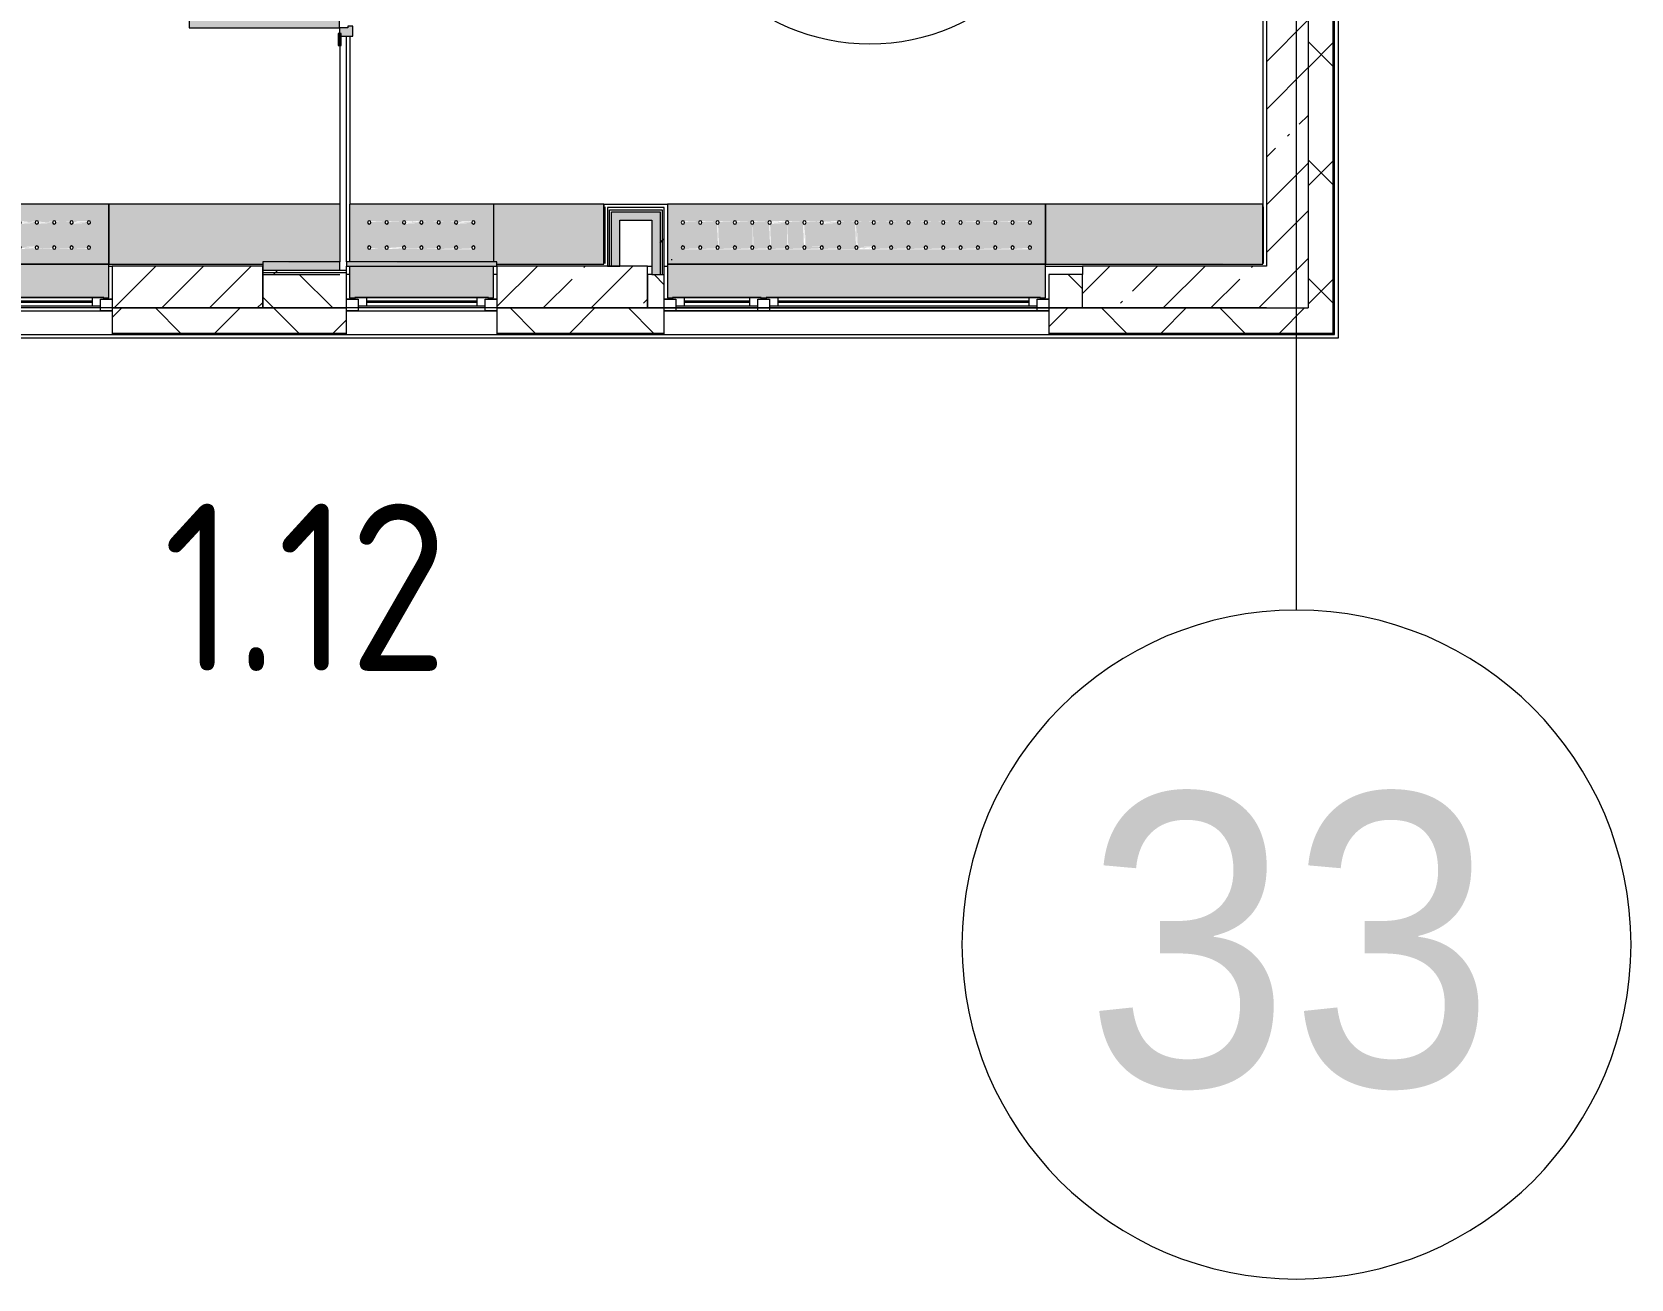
# Model space of a CAD drawing. Header units: millimetres. Extents: x 54725 to 263872, y -8553 to 29614.
# Drawn here: x 254312 to 263872, y -5906 to 1550 of the extents above; entities that cross this region are included whole.
import ezdxf

# ---------------------------------------------------------------- set-up
doc = ezdxf.new("R2010")
doc.units = ezdxf.units.MM
for name, color, linetype, lineweight in [('A-AREA-IDEN', 7, 'Continuous', 9), ('A-GLAZ-2', 7, 'Continuous', 5), ('A-WALL', 7, 'Continuous', 9), ('A-WALL-4', 7, 'Continuous', 5), ('I-WALL-3', 7, 'Continuous', 5), ('S-COLS', 7, 'Continuous', 5), ('Знаки', 7, 'Continuous', 5), ('Оси', 7, 'Continuous', 9), ('Оси-1', 7, 'Continuous', 20)]:
    doc.layers.add(name, color=color, linetype=linetype, lineweight=lineweight)
for name, color, linetype, lineweight, true_color in [('A-DOOR-3', 7, 'Continuous', 5, 0xaaaaaa), ('A-DOOR-4', 7, 'Continuous', 5, 0xe2e2e2), ('A-DOOR-FRAM-2', 7, 'Continuous', 5, 0xe2e2e2), ('A-DOOR-FRAM-3', 7, 'Continuous', 5, 0xaaaaaa), ('A-FLOR-1', 7, 'Continuous', 5, 0xaaaaaa), ('G-ANNO-TEXT-1', 7, 'Continuous', 9, 0x3c3c3c), ('I-WALL-2', 7, 'Continuous', 9, 0xe7e7e7), ('Знаки-3', 7, 'Continuous', 5, 0xd7cfbf)]:
    doc.layers.add(name, color=color, linetype=linetype, lineweight=lineweight, true_color=true_color)
doc.styles.add('Arial_1', font='arial.ttf', dxfattribs={"width": 0.9, "height": 1750})
doc.styles.add('GOST Common_4', font='GOST_Common.ttf', dxfattribs={"width": 0.9, "height": 1000})
pattern_1 = [(45, (136861.56, 0), (-353.5534, 353.5534), []), (135, (136861.56, 0), (-353.5534, -353.5534), [])]
pattern_2 = [(45, (136861.56, 0), (-285.1231, 285.1231), []), (45, (137146.7, 0), (-285.1231, 285.1231), [504.031, -100.806, 16.764, -84.042])]
pattern_3 = [(45, (136861.56, 0), (-530.33, 530.33), []), (135, (136861.56, 0), (-530.33, -530.33), [])]

# ---------------------------------------------------------------- blocks, each defined once
blk = doc.blocks.new('120_Окно_СКБ_1Ст - 120_Окно_СКБ_1Ст 900х2500_h_ с форточкой-22876038-Общий план 1 этажа с размещением фрагментов 1_10-1_12')
at = {"layer": 'A-GLAZ-2'}
for p, q in [((-450, -127), (-450, -57)), ((-450, -57), (-380, -57)), ((450, -57), (-450, -57)), ((-380, -57), (-380, -127)), ((380, -87), (-380, -87)), ((-380, -87), (-380, -127)), ((-330, -137), (-330, -87)), ((330, -137), (330, -87)), ((380, -127), (380, -57)), ((380, -57), (450, -57)), ((380, -127), (380, -87)), ((450, -57), (450, -127)), ((-380, -127), (-450, -127)), ((-450, -127), (-400, -127)), ((-380, -127), (-400, -127)), ((-400, -127), (-400, -137)), ((-400, -137), (400, -137)), ((400, -137), (-400, -137)), ((-330, -107), (330, -107)), ((330, -117), (-330, -117)), ((450, -127), (380, -127)), ((400, -127), (380, -127)), ((400, -127), (450, -127)), ((400, -137), (400, -127))]:
    blk.add_line(p, q, dxfattribs=at)
blk = doc.blocks.new('120_Окно_СКБ_2Ст_Фрамуга сверху - 120_Окно_СКБ_2Ст_2300х2500_h_ ДОО-19727959-Общий план 1 этажа с размещением фрагментов 1_10-1_12')
at = {"layer": 'A-GLAZ-2'}
for p, q in [((-1150, -127), (-1150, -57)), ((-1150, -57), (-1080, -57)), ((1150, -57), (-1150, -57)), ((-1080, -57), (-1080, -127)), ((-1080, -57), (1080, -57)), ((520, -87), (-1080, -87)), ((-1080, -87), (-1080, -127)), ((-1030, -137), (-1030, -87)), ((470, -137), (470, -87)), ((520, -127), (520, -57)), ((520, -57), (590, -57)), ((520, -127), (520, -87)), ((590, -57), (590, -127)), ((1080, -87), (590, -87)), ((590, -87), (590, -127)), ((640, -137), (640, -87)), ((1030, -137), (1030, -87)), ((1080, -127), (1080, -57)), ((1080, -57), (1150, -57)), ((1080, -127), (1080, -87)), ((1150, -57), (1150, -127)), ((-1080, -127), (-1150, -127)), ((-1150, -127), (-1100, -127)), ((-1080, -127), (-1100, -127)), ((-1100, -127), (-1100, -137)), ((-1100, -137), (540, -137)), ((540, -137), (-1100, -137)), ((-1030, -107), (470, -107)), ((470, -117), (-1030, -117)), ((590, -127), (520, -127)), ((540, -127), (520, -127)), ((540, -127), (570, -127)), ((540, -127), (570, -127)), ((540, -137), (540, -127)), ((590, -127), (570, -127)), ((570, -127), (570, -137)), ((570, -137), (1100, -137)), ((1100, -137), (570, -137)), ((640, -107), (1030, -107)), ((1030, -117), (640, -117)), ((1150, -127), (1080, -127)), ((1100, -127), (1080, -127)), ((1100, -127), (1150, -127)), ((1100, -137), (1100, -127))]:
    blk.add_line(p, q, dxfattribs=at)
blk = doc.blocks.new('110_Дверь_СКБ_2Ст - Д-5_п__в составе перегородки _не входит в спец__-32680960-Общий план 1 этажа с размещением фрагментов 1_10-1_12')
at = {"layer": 'A-DOOR-4'}
for points in [[(-637.5, 900.5), (-637.5, 0.5), (-587.5, 0.5), (-587.5, 900.5)], [(612.5, 40.5), (612.5, 0.5), (662.5, 0.5), (662.5, 400.5), (612.5, 400.5)]]:
    blk.add_hatch(color=256, dxfattribs=at).paths.add_polyline_path(points)
h = blk.add_hatch(color=256, dxfattribs=at)
h.paths.add_polyline_path([(-687.5, 0.5), (-687.5, -79.5), (-627.5, -79.5), (-627.5, -49.5), (-637.5, -49.5), (-637.5, 0.5)])
h.paths.add_polyline_path([(652.5, -49.5), (652.5, -79.5), (712.5, -79.5), (712.5, 0.5), (662.5, 0.5), (662.5, -49.5)])
at = {"layer": 'A-DOOR-FRAM-2'}
for points in [[(-742.5, 0.5), (-672.5, 0.5), (-672.5, 8.5), (-742.5, 2.7)], [(697.5, 0.5), (767.5, 0.5), (767.5, 8.5), (697.5, 8.5)], [(-742.5, -8.5), (-687.5, -8.5), (-687.5, -0.5), (-742.5, -0.5)], [(712.5, -8.5), (767.5, -8.5), (767.5, -0.5), (712.5, -0.5)]]:
    blk.add_hatch(color=256, dxfattribs=at).paths.add_polyline_path(points)
at = {"layer": 'A-DOOR-3'}
for p, q in [((-637.5, 900.5), (-637.5, 0.5)), ((-587.5, 900.5), (-637.5, 900.5)), ((-587.5, 0.5), (-587.5, 900.5)), ((662.5, 400.5), (612.5, 400.5)), ((612.5, 400.5), (612.5, 0.5)), ((662.5, 0.5), (662.5, 400.5)), ((-637.5, 0.5), (-587.5, 0.5)), ((612.5, 0.5), (662.5, 0.5))]:
    blk.add_line(p, q, dxfattribs=at)
for centre, radius, start, end in [((-637.5, 0.5), 900, 0, 90), ((662.5, 0.5), 400, 90, 180)]:
    blk.add_arc(centre, radius, start, end, dxfattribs=at)
at = {"layer": 'A-DOOR-FRAM-3'}
for p, q in [((-672.5, 8.5), (-742.5, 8.5)), ((-742.5, 8.5), (-742.5, 0.5)), ((-742.5, 0.5), (-672.5, 0.5)), ((-637.5, 0.5), (-687.5, 0.5)), ((-687.5, 0.5), (-687.5, -79.5)), ((-672.5, 0.5), (-687.5, 0.5)), ((-687.5, 0.5), (-687.5, -0.5)), ((-672.5, 0.5), (-672.5, 8.5)), ((-672.5, -0.5), (-672.5, 0.5)), ((-637.5, -49.5), (-637.5, 0.5)), ((662.5, 0.5), (662.5, -49.5)), ((712.5, 0.5), (662.5, 0.5)), ((767.5, 8.5), (697.5, 8.5)), ((697.5, 8.5), (697.5, 0.5)), ((712.5, 0.5), (697.5, 0.5)), ((697.5, 0.5), (697.5, -0.5)), ((697.5, 0.5), (767.5, 0.5)), ((712.5, -79.5), (712.5, 0.5)), ((712.5, -0.5), (712.5, 0.5)), ((767.5, 0.5), (767.5, 8.5)), ((-672.5, -0.5), (-742.5, -0.5)), ((-742.5, -0.5), (-742.5, -8.5)), ((-742.5, -8.5), (-672.5, -8.5)), ((-687.5, -0.5), (-672.5, -0.5)), ((-687.5, -79.5), (-627.5, -79.5)), ((-672.5, -8.5), (-672.5, -0.5)), ((-627.5, -49.5), (-637.5, -49.5)), ((-627.5, -79.5), (-627.5, -49.5)), ((662.5, -49.5), (652.5, -49.5)), ((652.5, -49.5), (652.5, -79.5)), ((652.5, -79.5), (712.5, -79.5)), ((697.5, -0.5), (712.5, -0.5)), ((767.5, -0.5), (697.5, -0.5)), ((697.5, -0.5), (697.5, -8.5)), ((697.5, -8.5), (767.5, -8.5)), ((767.5, -8.5), (767.5, -0.5))]:
    blk.add_line(p, q, dxfattribs=at)
blk = doc.blocks.new('Зашивка радиатора_ с перфорацией М1_1 - Зашивка радиатора_ с перфорацией М1_1-V282-Общий план 1 этажа с размещением фрагментов 1_10-1_12')
at = {"layer": 'Знаки-3'}
blk.add_hatch(color=256, dxfattribs=at).paths.add_polyline_path([(-430, 380), (-430, 180), (430, 180), (429.8, 380), (-400, 380)])
h = blk.add_hatch(color=256, dxfattribs=at)
h.paths.add_polyline_path([(430.2, 180), (-430, 180), (-430, -179.9), (430.2, -178.6), (430.2, 171.4)])
h.paths.add_polyline_path([(95.1, 77.8), (95.1, 82.9), (10.7, 77.8)])
h.paths.add_polyline_path([(-310.3, 90.4), (-307.7, 90), (320.9, 85.4), (320.9, 75.4), (312.2, 70.4), (303.6, 75.4), (303.8, 85.7), (302.2, 89), (217.2, 85.4), (217.2, 75.4), (208.5, 70.4), (199.8, 75.4), (199.8, 85.4), (198.5, 89), (113.4, 85.4), (113.4, 75.4), (104.7, 70.4), (96.1, 75.4), (95.1, 77.8), (8.1, 73.3), (-1.6, 70.7), (-8.7, 77.8), (-6.1, 87.4), (-8.7, 89), (-94.1, 85.4), (-94.6, 74.7), (-102.8, 70.4), (-111.4, 75.4), (-111.4, 85.4), (-112.4, 89), (-197.8, 85.4), (-197.8, 75.4), (-206.5, 70.4), (-215.2, 75.4), (-215.2, 85.4), (-216.2, 89), (-301.6, 85.4), (-301.6, 75.4), (-310.3, 70.4), (-318.9, 75.4), (-318.9, 85.4), (-312.8, 90)])
h.paths.add_polyline_path([(99.7, 89), (9.7, 85.4), (10.7, 82.9), (97.7, 87.4), (99.4, 88.8)])
h.paths.add_polyline_path([(-300.6, -67.1), (-300.6, -72.2), (-216.2, -67.1)])
h.paths.add_polyline_path([(-93.1, -67.1), (-93.1, -72.2), (-8.7, -67.1)])
h.paths.add_polyline_path([(10.7, -67.1), (10.7, -72.2), (95.1, -67.1)])
h.paths.add_polyline_path([(102.2, -60), (112.9, -64), (114.4, -72.2), (114.4, -78.3), (199.8, -74.6), (199.8, -64.6), (208.5, -59.6), (217.2, -64.6), (217.2, -74.6), (215.6, -78.3), (303.3, -74), (303.6, -64.6), (312.2, -59.6), (320.9, -64.6), (320.9, -74.6), (312.2, -79.6), (309.7, -79.3), (-318.9, -74.6), (-318.9, -64.6), (-310.3, -59.6), (-301.6, -64.6), (-300.6, -67.1), (-213.6, -62.6), (-203.9, -60), (-196.8, -67.1), (-199.4, -76.7), (-196.5, -78.3), (-111.4, -74.6), (-111.4, -64.6), (-102.8, -59.6), (-94.1, -64.6), (-93.1, -67.1), (-6.1, -62.6), (3.6, -60), (11, -67), (98.2, -62.2), (99.7, -61)])
h.paths.add_polyline_path([(-93.1, -72.2), (-92.8, -78.3), (-7.7, -74.6), (-8.7, -72.2), (-92.8, -72.2)])
h.paths.add_polyline_path([(-216.2, -72.2), (-303.2, -76.7), (-300.3, -78.3), (-215.2, -74.6)])
h.paths.add_polyline_path([(10.7, -72.2), (10.7, -78.3), (96.1, -74.6), (94.7, -72.2)])
at = {"layer": 'Знаки'}
for p, q in [((-400, 380), (-430, 380)), ((-430, 380), (-430, 180)), ((430, 380), (400, 380)), ((430, 180), (430, 380)), ((-430, 180), (430, 180)), ((430.2, 180), (-430, 180)), ((-430, 180), (-430, -179.9)), ((-430, -179.9), (430.2, -179.9))]:
    blk.add_line(p, q, dxfattribs=at)
for centre, start, end in [((-310.3, 80.4), 180, 0), ((-310.3, 80.4), 0, 180), ((-206.5, 80.4), 0, 180), ((-206.5, 80.4), 180, 360), ((-102.8, 80.4), 0, 180), ((-102.8, 80.4), 180, 0), ((1, 80.4), 0, 180), ((1, 80.4), 180, 0), ((104.7, 80.4), 0, 180), ((104.7, 80.4), 180, 360), ((208.5, 80.4), 0, 180), ((208.5, 80.4), 180, 0), ((312.2, 80.4), 0, 180), ((312.2, 80.4), 180, 0), ((-310.3, -69.6), 0, 180), ((-310.3, -69.6), 180, 0), ((-206.5, -69.6), 0, 180), ((-206.5, -69.6), 180, 0), ((-102.8, -69.6), 0, 180), ((-102.8, -69.6), 180, 0), ((1, -69.6), 0, 180), ((1, -69.6), 180, 0), ((104.7, -69.6), 0, 180), ((104.7, -69.6), 180, 0), ((208.5, -69.6), 0, 180), ((208.5, -69.6), 180, 0), ((312.2, -69.6), 0, 180), ((312.2, -69.6), 180, 0)]:
    blk.add_arc(centre, 10, start, end, dxfattribs=at)
blk = doc.blocks.new('Зашивка радиатора_ с перфорацией М7_1 - Зашивка радиатора_ с перфорацией М7_1-V283-Общий план 1 этажа с размещением фрагментов 1_10-1_12')
at = {"layer": 'Знаки-3'}
blk.add_hatch(color=256, dxfattribs=at).paths.add_polyline_path([(1859, 380), (1859, 379.3), (-370, 379.3), (-369.8, 180), (1890, 180), (1890, 380)])
h = blk.add_hatch(color=256, dxfattribs=at)
h.paths.add_polyline_path([(1890, 180), (-369.8, 180), (-369.8, 179.3), (-369.8, -179.9), (1890, -178.7), (1890, 155.7)])
h.paths.add_polyline_path([(757.4, -60), (762.6, -60), (757.4, 70.7)])
h.paths.add_polyline_path([(750.3, 77.8), (750.3, 82.9), (665.9, 77.8)])
h.paths.add_polyline_path([(1797.5, 90.4), (1806.2, 85.4), (1806.2, 75.4), (1797.5, 70.4), (1788.8, 75.4), (1788.8, 85.4), (1787.5, 89), (1702.4, 85.4), (1702.4, 75.4), (1693.7, 70.4), (1685.1, 75.4), (1685.1, 85.4), (1683.7, 89), (1598.7, 85.4), (1598.7, 75.4), (1590, 70.4), (1587.4, 70.7), (1592.6, -60), (1599.7, -67.1), (1595.3, -78.1), (1599.7, -78.3), (1685.1, -74.6), (1685.1, -64.6), (1695.6, -59.9), (1702.4, -64.6), (1702.4, -74.6), (1703.4, -78.3), (1788.8, -74.6), (1788.8, -64.6), (1797.5, -59.6), (1806.2, -64.6), (1806.2, -74.6), (1797.5, -79.6), (1794.9, -79.3), (-286.2, -74.6), (-286.2, -64.6), (-277.5, -59.6), (-268.8, -64.6), (-268.8, -74.6), (-267.5, -78.3), (-182.4, -74.6), (-182.4, -64.6), (-173.8, -59.6), (-165.1, -64.6), (-165.1, -74.6), (-163.8, -78.3), (-78.7, -74.6), (-78.7, -64.6), (-70, -59.6), (-61.3, -64.6), (-61.3, -74.6), (-60, -78.3), (25.1, -74.6), (25.1, -64.6), (33.7, -59.6), (42.4, -64.6), (42.4, -74.6), (43.7, -78.3), (128.8, -74.6), (128.8, -64.6), (137.5, -59.6), (146.2, -64.6), (146.2, -74.6), (147.5, -78.3), (232.6, -74.6), (232.6, -64.6), (241.2, -59.6), (249.9, -64.6), (249.9, -74.6), (251.2, -78.3), (336.3, -74.6), (336.3, -64.6), (345, -59.6), (353.7, -64.6), (353.7, -74.6), (355, -78.3), (440.1, -74.6), (440.1, -64.6), (448.7, -59.6), (457.4, -64.6), (457.4, -74.6), (458.7, -78.3), (543.8, -74.6), (543.8, -64.6), (552.5, -59.6), (561.2, -64.6), (561.2, -74.6), (562.5, -78.3), (647.6, -74.6), (647.6, -64.6), (656.2, -59.6), (664.9, -64.6), (664.9, -74.6), (666.2, -78.3), (751.3, -74.6), (751.3, -64.6), (757.4, -59.6), (752.9, 73.3), (750, 77.8), (663.3, 73.3), (653.7, 70.7), (646.6, 77.8), (649.2, 87.4), (646.6, 89), (561.2, 85.4), (561.2, 75.4), (552.5, 70.4), (543.8, 75.4), (543.8, 85.4), (542.8, 89), (457.4, 85.4), (457.4, 75.4), (448.7, 70.4), (440.1, 75.4), (440.1, 85.4), (439.1, 89), (353.7, 85.4), (353.7, 75.4), (345, 70.4), (335.9, 76.5), (336.3, 85.4), (335.3, 89), (249.9, 85.4), (249.9, 75.4), (241.2, 70.4), (232.6, 75.4), (232.6, 85.4), (231.6, 89), (146.2, 85.4), (146.2, 75.4), (137.5, 70.4), (128.8, 75.4), (128.8, 85.4), (127.8, 89), (42.4, 85.4), (42.4, 75.4), (33.7, 70.4), (25.1, 75.4), (25.1, 85.4), (24.1, 89), (-61.3, 85.4), (-61.3, 75.4), (-70, 70.4), (-78.7, 75.4), (-78.7, 85.4), (-79.7, 89), (-165.1, 85.4), (-165.1, 75.4), (-173.8, 70.4), (-182.4, 75.4), (-182.4, 85.4), (-183.4, 89), (-268.1, 83.6), (-268.8, 75.4), (-277.5, 70.4), (-286.2, 75.4), (-286.2, 85.4), (-277.5, 90.4), (-274.9, 90), (1794.9, 90)])
h.paths.add_polyline_path([(873.4, -67.1), (873.4, -72.2), (957.8, -67.1)])
h.paths.add_polyline_path([(1068.7, -60), (1073.8, -60), (1068.7, 70.7)])
h.paths.add_polyline_path([(1061.6, 77.8), (1065.9, 88.8), (1059, 89), (976.2, 85.4), (977.2, 77.8)])
h.paths.add_polyline_path([(769.7, 89), (768.7, 85.4), (768.7, 75.4), (762.6, 70.7), (767.1, -62.6), (769.7, -72.2), (771.1, -78.3), (855.1, -74.6), (855.1, -64.6), (863.7, -59.6), (872.4, -64.6), (873.7, -67), (960.4, -62.6), (970.1, -60), (977.2, -67.1), (974.6, -76.7), (977.2, -78.3), (1062.6, -74.6), (1062.6, -64.6), (1068.7, -59.6), (1064.2, 73.3), (1061.6, 77.8), (974.6, 73.3), (964.9, 70.7), (957.8, 77.9), (962.2, 88.8), (953.7, 89), (872.4, 85.4), (872.4, 75.4), (863.7, 70.4), (855.1, 75.4), (855.1, 85.4), (853.7, 89), (844.8, 89)])
h.paths.add_polyline_path([(755, 89), (666.2, 83), (752.9, 87.4), (754.7, 88.8)])
h.paths.add_polyline_path([(1379.9, -60), (1389.6, -62.6), (1392.2, -72.2), (1392.2, -78.3), (1477.6, -74.6), (1477.6, -64.6), (1486.2, -59.6), (1494.9, -64.6), (1494.9, -74.6), (1495.9, -78.3), (1581.3, -74.6), (1581.3, -64.6), (1587.4, -59.6), (1582.9, 73.3), (1580.3, 82.9), (1580, 89), (1494.9, 85.4), (1494.9, 75.4), (1486.2, 70.4), (1477.6, 75.4), (1477.6, 85.4), (1476.2, 89), (1391.2, 85.4), (1391.2, 75.4), (1382.5, 70.4), (1379.9, 70.7)])
h.paths.add_polyline_path([(1377.5, 89), (1287.4, 85.4), (1287.4, 75.4), (1278.7, 70.4), (1276.2, 70.7), (1281.3, -60), (1288.4, -67.1), (1284.1, -78.1), (1288.4, -78.3), (1373.8, -74.6), (1373.8, -64.6), (1379.9, -59.6), (1375.4, 73.3), (1372.8, 82.9), (1377.2, 88.8)])
h.paths.add_polyline_path([(1184.7, -67.1), (1184.7, -72.2), (1269.1, -67.1)])
h.paths.add_polyline_path([(1172.4, -60), (1182.1, -62.6), (1185, -67), (1271.7, -62.6), (1276.2, -59.6), (1271.7, 73.3), (1269.1, 82.9), (1268.7, 89), (1183.7, 85.4), (1183.7, 75.4), (1175, 70.4), (1172.4, 70.7)])
h.paths.add_polyline_path([(1164.3, 89), (1079.9, 85.4), (1079.9, 75.4), (1073.8, 70.4), (1078.3, -62.6), (1080.9, -72.2), (1080.9, -78.3), (1166.3, -74.6), (1166.3, -64.6), (1172.4, -59.6), (1167.4, 74), (1165.3, 82.9), (1165, 89)])
h.paths.add_polyline_path([(1269.1, -72.2), (1184.7, -78.3), (1270.1, -74.6)])
h.paths.add_polyline_path([(957.8, -72.2), (873.4, -78.3), (958.8, -74.6)])
at = {"layer": 'Знаки'}
for p, q in [((-341, 380), (-370, 380)), ((-370, 380), (-370, 180)), ((1329, 380), (1299, 380)), ((1890, 380), (1859, 380)), ((1890, 180), (1890, 380)), ((-370, 180), (1890, 180)), ((1890, 180), (-370, 180)), ((-370, 180), (-370, -179.9)), ((1890, -179.9), (1890, 180)), ((-370, -179.9), (1890, -179.9))]:
    blk.add_line(p, q, dxfattribs=at)
for centre, start, end in [((-277.5, 80.4), 0, 180), ((-277.5, 80.4), 180, 360), ((-173.8, 80.4), 0, 180), ((-173.8, 80.4), 180, 0), ((-70, 80.4), 0, 180), ((-70, 80.4), 180, 0), ((33.7, 80.4), 0, 180), ((33.7, 80.4), 180, 360), ((137.5, 80.4), 0, 180), ((137.5, 80.4), 180, 0), ((241.2, 80.4), 0, 180), ((241.2, 80.4), 180, 0), ((345, 80.4), 0, 180), ((345, 80.4), 180, 0), ((448.7, 80.4), 0, 180), ((448.7, 80.4), 180, 0), ((552.5, 80.4), 0, 180), ((552.5, 80.4), 180, 360), ((656.2, 80.4), 0, 180), ((656.2, 80.4), 180, 0), ((760, 80.4), 0, 180), ((760, 80.4), 180, 0), ((863.7, 80.4), 0, 180), ((863.7, 80.4), 180, 0), ((967.5, 80.4), 0, 180), ((967.5, 80.4), 180, 0), ((1071.2, 80.4), 0, 180), ((1071.2, 80.4), 180, 0), ((1175, 80.4), 0, 180), ((1175, 80.4), 180, 0), ((1278.7, 80.4), 0, 180), ((1278.7, 80.4), 180, 0), ((1382.5, 80.4), 0, 180), ((1382.5, 80.4), 180, 0), ((1486.2, 80.4), 0, 180), ((1486.2, 80.4), 180, 360), ((1590, 80.4), 0, 180), ((1590, 80.4), 180, 0), ((1693.7, 80.4), 0, 180), ((1693.7, 80.4), 180, 360), ((1797.5, 80.4), 0, 180), ((1797.5, 80.4), 180, 0), ((-277.5, -69.6), 0, 180), ((-277.5, -69.6), 180, 0), ((-173.8, -69.6), 0, 180), ((-173.8, -69.6), 180, 0), ((-70, -69.6), 0, 180), ((-70, -69.6), 180, 0), ((33.7, -69.6), 0, 180), ((33.7, -69.6), 180, 0), ((137.5, -69.6), 0, 180), ((137.5, -69.6), 180, 0), ((241.2, -69.6), 0, 180), ((241.2, -69.6), 180, 0), ((345, -69.6), 0, 180), ((345, -69.6), 180, 0), ((448.7, -69.6), 0, 180), ((448.7, -69.6), 180, 0), ((552.5, -69.6), 0, 180), ((552.5, -69.6), 180, 0), ((656.2, -69.6), 0, 180), ((656.2, -69.6), 180, 0), ((760, -69.6), 0, 180), ((760, -69.6), 180, 0), ((863.7, -69.6), 0, 180), ((863.7, -69.6), 180, 0), ((967.5, -69.6), 0, 180), ((967.5, -69.6), 180, 0), ((1071.2, -69.6), 0, 180), ((1071.2, -69.6), 180, 0), ((1175, -69.6), 0, 180), ((1175, -69.6), 180, 0), ((1278.7, -69.6), 0, 180), ((1278.7, -69.6), 180, 0), ((1382.5, -69.6), 0, 180), ((1382.5, -69.6), 180, 0), ((1486.2, -69.6), 0, 180), ((1486.2, -69.6), 180, 0), ((1590, -69.6), 0, 180), ((1590, -69.6), 180, 0), ((1693.7, -69.6), 0, 180), ((1693.7, -69.6), 180, 0), ((1797.5, -69.6), 0, 180), ((1797.5, -69.6), 180, 0)]:
    blk.add_arc(centre, 10, start, end, dxfattribs=at)
blk = doc.blocks.new('Зашивка радиатора_ с перфорацией М1_1 - Зашивка радиатора_ с перфорацией М1_1-V284-Общий план 1 этажа с размещением фрагментов 1_10-1_12')
at = {"layer": 'Знаки-3'}
blk.add_hatch(color=256, dxfattribs=at).paths.add_polyline_path([(-401, 380), (-430, 380), (-429.8, 191.4), (430, 194.7), (430, 380), (-401, 379.4)])
h = blk.add_hatch(color=256, dxfattribs=at)
h.paths.add_polyline_path([(-380.2, 166.4), (-429.8, 166.4), (-429.8, -179.9), (430.2, -179.9), (429, 166.4), (-364.4, 166.4)])
h.paths.add_polyline_path([(10.7, -67.1), (10.7, -72.2), (95.1, -67.1)])
h.paths.add_polyline_path([(-300.6, -67.1), (-300.6, -72.2), (-216.2, -67.1)])
h.paths.add_polyline_path([(-1.6, -60), (8.1, -62.6), (11, -67), (97.7, -62.6), (107.3, -60), (114.4, -67.1), (111.8, -76.7), (114.4, -78.3), (199.8, -74.6), (199.8, -64.6), (208.5, -59.6), (217.2, -64.6), (217.2, -74.6), (218.2, -78.3), (303.3, -74), (303.6, -64.6), (312.2, -59.6), (320.9, -64.6), (320.9, -74.6), (312.2, -79.6), (309.7, -79.3), (-318.9, -74.6), (-318.9, -64.6), (-310.3, -59.6), (-301.6, -64.6), (-300.6, -67.1), (-213.6, -62.6), (-203.9, -60), (-196.8, -67.1), (-199.4, -76.7), (-196.5, -78.3), (-111.4, -74.6), (-111.4, -64.6), (-102.8, -59.6), (-94.1, -64.6), (-94.1, -74.6), (-92.8, -78.3), (-7.7, -74.6), (-7.7, -64.6), (-4, -61)])
h.paths.add_polyline_path([(-155.4, 90.4), (320.9, 85.4), (320.9, 75.4), (312.2, 70.4), (303.6, 75.4), (303.8, 85.7), (302.2, 89), (217.2, 85.4), (217.2, 75.4), (208.5, 70.4), (199.8, 75.4), (198.8, 82.9), (114.4, 77.8), (106.8, 70.6), (97.7, 73.3), (95.1, 82.9), (94.7, 89), (9.7, 85.4), (9.1, 74.7), (1, 70.4), (-7.7, 75.4), (-7.7, 85.4), (-8.7, 89), (-94.1, 85.4), (-94.1, 75.4), (-102.8, 70.4), (-111.4, 75.4), (-111.4, 85.4), (-112.4, 89), (-197.8, 85.4), (-197.8, 75.4), (-206.5, 70.4), (-215.2, 75.4), (-215.2, 85.4), (-216.2, 89), (-301.6, 85.4), (-301.6, 75.4), (-310.3, 70.4), (-318.9, 75.4), (-318.9, 85.4), (-310.3, 90.4), (-307.7, 90), (-206.5, 90.4)])
h.paths.add_polyline_path([(114.4, 89), (113.4, 85.4), (114.4, 82.9), (201.4, 87.4), (198.5, 89)])
h.paths.add_polyline_path([(-216.2, -72.2), (-303.2, -76.7), (-300.3, -78.3), (-215.2, -74.6)])
h.paths.add_polyline_path([(95.1, -72.2), (10.7, -78.3), (96.1, -74.6)])
at = {"layer": 'Знаки'}
for p, q in [((-401, 380), (-430, 380)), ((-430, 380), (-430, 191.4)), ((430, 380), (399, 380)), ((430, 190.8), (430, 380)), ((430.2, -179.9), (430.2, 166.4)), ((-429.8, -179.9), (430.2, -179.9))]:
    blk.add_line(p, q, dxfattribs=at)
for centre, start, end in [((-310.3, 80.4), 180, 0), ((-310.3, 80.4), 0, 180), ((-206.5, 80.4), 0, 180), ((-206.5, 80.4), 180, 360), ((-102.8, 80.4), 0, 180), ((-102.8, 80.4), 180, 0), ((1, 80.4), 0, 180), ((1, 80.4), 180, 0), ((104.7, 80.4), 0, 180), ((104.7, 80.4), 180, 360), ((208.5, 80.4), 0, 180), ((208.5, 80.4), 180, 0), ((312.2, 80.4), 0, 180), ((312.2, 80.4), 180, 0), ((-310.3, -69.6), 0, 180), ((-310.3, -69.6), 180, 0), ((-206.5, -69.6), 0, 180), ((-206.5, -69.6), 180, 0), ((-102.8, -69.6), 0, 180), ((-102.8, -69.6), 180, 0), ((1, -69.6), 0, 180), ((1, -69.6), 180, 0), ((104.7, -69.6), 0, 180), ((104.7, -69.6), 180, 0), ((208.5, -69.6), 0, 180), ((208.5, -69.6), 180, 0), ((312.2, -69.6), 0, 180), ((312.2, -69.6), 180, 0)]:
    blk.add_arc(centre, 10, start, end, dxfattribs=at)
blk = doc.blocks.new('Зашивка без перфорации М3 - М3_17-31005486-Общий план 1 этажа с размещением фрагментов 1_10-1_12')
at = {"layer": 'Знаки-3'}
blk.add_hatch(color=256, dxfattribs=at).paths.add_polyline_path([(-282, 180), (-430, 180), (-429.1, -179.9), (230.2, -178.6), (230.2, 166.4), (209, 171.4), (209, 180)])
at = {"layer": 'Знаки'}
for p, q in [((209, 180), (-430, 180)), ((-430, 180), (-430, -179.9)), ((230.2, -179.9), (230.2, 166.9)), ((-430, -179.9), (230.2, -179.9))]:
    blk.add_line(p, q, dxfattribs=at)
blk = doc.blocks.new('Зашивка_ торцевая панель - Зашивка_ торцевая панель Т2-V298-Общий план 1 этажа с размещением фрагментов 1_10-1_12')
at = {"layer": 'Знаки-3'}
blk.add_hatch(color=256, dxfattribs=at).paths.add_polyline_path([(-411.3, -160), (-406, -155), (-411.3, -155)])
at = {"layer": 'Знаки'}
blk.add_line((-406, 180), (-406, -160), dxfattribs=at)
blk = doc.blocks.new('Зашивка_ торцевая панель - Зашивка_ торцевая панель Т2-V299-Общий план 1 этажа с размещением фрагментов 1_10-1_12')
at = {"layer": 'Знаки'}
blk.add_line((-406, -132.5), (-406, -139.4), dxfattribs=at)
blk = doc.blocks.new('Зашивка без перфорации М3_2_1 - М3_2_18-32617832-Общий план 1 этажа с размещением фрагментов 1_10-1_12')
at = {"layer": 'Знаки-3'}
blk.add_hatch(color=256, dxfattribs=at).paths.add_polyline_path([(30.2, 180), (30.2, 166.3), (-429.8, 166.3), (-429.8, -179.9), (950.2, -179.9), (950.2, 180), (236.8, 180)])
at = {"layer": 'Знаки'}
for p, q in [((950.2, 180), (30.2, 180)), ((950.2, -179.9), (950.2, 180)), ((-429.8, -179.9), (950.2, -179.9))]:
    blk.add_line(p, q, dxfattribs=at)
blk = doc.blocks.new('Зашивка без перфорации М3_2_1 - М3_2_20-32618108-Общий план 1 этажа с размещением фрагментов 1_10-1_12')
at = {"layer": 'Знаки-3'}
blk.add_hatch(color=256, dxfattribs=at).paths.add_polyline_path([(870.2, 180), (-430, 174.5), (-430, -179.9), (870.2, -179.9), (870.2, 171.2)])
at = {"layer": 'Знаки'}
for p, q in [((870.2, 180), (-430, 180)), ((-430, 180), (-430, -179.9)), ((870.2, -179.9), (870.2, 180)), ((-430, -179.9), (870.2, -179.9))]:
    blk.add_line(p, q, dxfattribs=at)
blk = doc.blocks.new('Зашивка_ торцевая панель - Зашивка_ торцевая панель Т2-V317-Общий план 1 этажа с размещением фрагментов 1_10-1_12')
at = {"layer": 'Знаки-3'}
blk.add_hatch(color=256, dxfattribs=at).paths.add_polyline_path([(-407, -160), (-406, -155), (-407, -158.3)])
at = {"layer": 'Знаки'}
blk.add_line((-406, 180), (-406, -160), dxfattribs=at)
blk = doc.blocks.new('Ось сетки - D8-29747960-Общий план 1 этажа с размещением фрагментов 1_10-1_12')
at = {"layer": 'Оси-1'}
for start, end in [(360, 180), (180, 360)]:
    blk.add_arc((0, 0), 4, start, end, dxfattribs=at)
blk = doc.blocks.new('Марка_Помещения - Номер-25198446-Общий план 1 этажа с размещением фрагментов 1_10-1_12')
at = {"layer": 'A-AREA-IDEN'}
for start, end in [(360, 180), (180, 360)]:
    blk.add_arc((0, 0), 2.5, start, end, dxfattribs=at)

msp = doc.modelspace()

# ---------------------------------------------------------------- hatches: boundary and pattern name
at = {"layer": 'A-WALL-4'}
h = msp.add_hatch(dxfattribs=at)
h.set_pattern_fill('FP_84', color=256, style=0, pattern_type=2)
h.set_pattern_definition(pattern_1)
h.paths.add_polyline_path([(262091.6, -250), (262091.6, 7700), (261941.6, 7700), (261941.6, -250), (262051.6, -250)])
h.paths.add_polyline_path([(262089.9, 8900), (262091.6, 8900), (262091.6, 10820), (261941.6, 10820), (261941.6, 8900), (262051.6, 8900)])
h.paths.add_polyline_path([(261941.6, 13120), (262091.6, 13120), (262091.6, 13670), (261941.6, 13670), (261941.6, 13150.3)])
h.paths.add_polyline_path([(262049.6, 15220), (262091.6, 15220), (262091.6, 21550), (261941.6, 21550), (261941.6, 15220), (261973.2, 15220)])
h = msp.add_hatch(dxfattribs=at)
h.set_pattern_fill('FP_62', color=256, style=0, pattern_type=2)
h.set_pattern_definition([(135, (136861.56, 0), (-176.7767, -176.7767), [])])
h.paths.add_polyline_path([(260591.6, -100), (260591.6, 100), (260391.6, 100), (260391.6, -100)])
h.paths.add_polyline_path([(228791.6, -100), (229591.6, -100), (229591.6, 100), (228791.6, 100), (228791.6, -68.4)])
h.paths.add_polyline_path([(231641.6, -100), (231641.6, 100), (231391.6, 100), (231391.6, -100)])
h.paths.add_polyline_path([(233984.5, -100), (234966.6, -100), (234966.6, 100), (233966.6, 100), (233966.6, -100)])
h.paths.add_polyline_path([(257991.6, -100), (258091.6, -100), (258091.6, 100), (257991.6, 100), (257991.6, -11)])
h.paths.add_polyline_path([(237691.6, -100), (238591.6, -100), (238591.6, 100), (237691.6, 100), (237691.6, 82.2)])
h.paths.add_polyline_path([(239741.6, -100), (239741.6, 100), (239491.6, 100), (239491.6, -100)])
h.paths.add_polyline_path([(242041.6, -100), (243091.6, -100), (243091.6, 100), (242041.6, 100), (242041.6, -27.9)])
h.paths.add_polyline_path([(256191.6, -100), (256191.6, 100), (255691.6, 100), (255691.6, -100), (256009.4, -100)])
h.paths.add_polyline_path([(246531.6, -100), (246691.6, -100), (246691.6, 100), (246341.6, 100), (246341.6, -100), (246516.6, -100)])
h.paths.add_polyline_path([(253387.4, -100), (253891.6, -100), (253891.6, 100), (252841.6, 100), (252841.6, -100), (252863, -100)])
h.paths.add_polyline_path([(247591.6, -100), (248491.6, -100), (248491.6, 100), (247591.6, 100), (247591.6, -55)])
h.paths.add_polyline_path([(250541.6, -100), (250541.6, 100), (250291.6, 100), (250291.6, -100)])
h = msp.add_hatch(dxfattribs=at)
h.set_pattern_fill('FP_84', color=256, style=0, pattern_type=2)
h.set_pattern_definition(pattern_1)
h.paths.add_polyline_path([(226071.6, -250), (227891.6, -250), (227891.6, -100), (226071.6, -100)])
h.paths.add_polyline_path([(258091.6, -250), (258091.6, -100), (257091.6, -100), (257091.6, -250), (257582.6, -250)])
h.paths.add_polyline_path([(261941.6, -250), (261941.6, -100), (260391.6, -100), (260391.6, -250), (261938.7, -250)])
h.paths.add_polyline_path([(256191.6, -250), (256191.6, -100), (254791.6, -100), (254791.6, -250), (255485, -250)])
h.paths.add_polyline_path([(252841.6, -250), (253891.6, -250), (253891.6, -100), (252841.6, -100), (252841.6, -210)])
h.paths.add_polyline_path([(248491.6, -250), (248491.6, -100), (247591.6, -100), (247591.6, -250)])
h.paths.add_polyline_path([(250541.6, -250), (250541.6, -100), (249391.6, -100), (249391.6, -250)])
h.paths.add_polyline_path([(246341.6, -250), (246691.6, -250), (246691.6, -100), (246341.6, -100), (246341.6, -210)])
h.paths.add_polyline_path([(230491.6, -250), (231641.6, -250), (231641.6, -100), (230491.6, -100), (230491.6, -210)])
h.paths.add_polyline_path([(239741.6, -250), (239741.6, -100), (237691.6, -100), (237691.6, -250), (238704.1, -250)])
h.paths.add_polyline_path([(236791.6, -250), (236791.6, -100), (235891.6, -100), (235891.6, -250), (236606.5, -250)])
h.paths.add_polyline_path([(242041.6, -250), (243091.6, -250), (243091.6, -100), (242041.6, -100), (242041.6, -210)])
h.paths.add_polyline_path([(233941.6, -250), (234991.6, -250), (234991.6, -100), (233941.6, -100), (233941.6, -210)])
h.paths.add_polyline_path([(243991.6, -250), (244891.6, -250), (244891.6, -100), (243991.6, -100), (243991.6, -210)])
h.paths.add_polyline_path([(229591.6, -250), (229591.6, -100), (228791.6, -100), (228791.6, -250)])
at = {"layer": 'I-WALL-2'}
for points in [[(257776.6, 425), (258016.6, 425), (258016.6, 475), (257776.6, 475)], [(257826.6, 150), (257826.6, 425), (257776.6, 425), (257776.6, 150)], [(258066.6, 100), (258066.6, 475), (258016.6, 475), (258016.6, 100)]]:
    msp.add_hatch(color=256, dxfattribs=at).paths.add_polyline_path(points)
h = msp.add_hatch(color=256, dxfattribs=at)
h.paths.add_polyline_path([(256151.6, 125), (256151.6, 175), (255691.6, 170), (255691.6, 125), (256009.4, 125)])
h.paths.add_polyline_path([(257075.6, 150), (257091.6, 155.6), (257091.6, 175), (256191.6, 170), (256191.6, 150), (257070.6, 150)])
at = {"layer": 'I-WALL-3'}
h = msp.add_hatch(dxfattribs=at)
h.set_pattern_fill('FP_61', color=256, style=0, pattern_type=2)
h.set_pattern_definition(pattern_2)
h.paths.add_polyline_path([(261691.6, -100), (261941.6, -100), (261941.6, 7700), (261691.6, 7700), (261691.6, 96.6)])
h = msp.add_hatch(dxfattribs=at)
h.set_pattern_fill('FP_190', color=256, style=0, pattern_type=2)
h.set_pattern_definition(pattern_3)
h.paths.add_polyline_path([(258066.6, 100), (258079.1, 100), (258079.1, 487.5), (258066.6, 487.1), (258066.6, 128.7)])
h = msp.add_hatch(dxfattribs=at)
h.set_pattern_fill('FP_190', color=256, style=0, pattern_type=2)
h.set_pattern_definition(pattern_3)
h.paths.add_polyline_path([(258091.6, 100), (258091.6, 500), (258079.1, 500), (258079.1, 100)])
h = msp.add_hatch(dxfattribs=at)
h.set_pattern_fill('FP_190', color=256, style=0, pattern_type=2)
h.set_pattern_definition(pattern_3)
h.paths.add_polyline_path([(256151.6, 112.5), (256191.6, 112.5), (256191.6, 125), (255691.6, 125), (255691.6, 112.5), (256149.1, 112.5)])
h = msp.add_hatch(dxfattribs=at)
h.set_pattern_fill('FP_190', color=256, style=0, pattern_type=2)
h.set_pattern_definition(pattern_3)
h.paths.add_polyline_path([(256151.6, 100), (256191.6, 100), (256191.6, 112.5), (255691.6, 112.5), (255691.6, 100), (256009.4, 100)])
h = msp.add_hatch(dxfattribs=at)
h.set_pattern_fill('FP_61', color=256, style=0, pattern_type=2)
h.set_pattern_definition(pattern_2)
h.paths.add_polyline_path([(260591.6, -100), (261691.6, -100), (261691.6, 150), (260591.6, 150), (260591.6, 100)])
at = {"layer": 'S-COLS'}
h = msp.add_hatch(dxfattribs=at)
h.set_pattern_fill('FP_61', color=256, style=0, pattern_type=2)
h.set_pattern_definition(pattern_2)
h.paths.add_polyline_path([(255485, -100), (255691.6, -100), (255691.6, 150), (254791.6, 150), (254791.6, -100), (254960.6, -100)])
h = msp.add_hatch(dxfattribs=at)
h.set_pattern_fill('FP_61', color=256, style=0, pattern_type=2)
h.set_pattern_definition(pattern_2)
h.paths.add_polyline_path([(257582.6, -100), (257991.6, -100), (257991.6, 150), (257091.6, 150), (257091.6, -100)])

# ---------------------------------------------------------------- linework, layer by layer
at = {"layer": 'A-FLOR-1'}
for p, q in [((261671.6, 505), (261671.6, 7719)), ((256211.6, 1525), (256211.6, 521.3)), ((257731.6, 505), (257731.6, 520)), ((257731.6, 520), (258111.6, 520))]:
    msp.add_line(p, q, dxfattribs=at)
at = {"layer": 'A-WALL'}
for p, q in [((262091.6, -250), (262091.6, 7700)), ((262094.6, -253), (262094.6, 7700)), ((257764.1, 487.5), (258079.1, 487.5)), ((257764.1, 150), (257764.1, 487.5)), ((258079.1, 487.5), (258079.1, 100)), ((257776.6, 475), (258066.6, 475)), ((257776.6, 150), (257776.6, 475)), ((258066.6, 475), (258066.6, 100)), ((255691.6, 125), (256191.6, 125)), ((255691.6, 112.5), (256191.6, 112.5)), ((255691.6, 100), (255691.6, 100)), ((255691.6, 100), (256151.6, 100)), ((256151.6, 125), (256151.6, 175)), ((256191.6, 175), (256191.6, 150)), ((260591.6, -100), (260591.6, 100)), ((255691.6, -100), (256191.6, -100)), ((256191.6, -100), (255691.6, -100)), ((257991.6, -100), (258091.6, -100)), ((258091.6, -100), (257991.6, -100)), ((260591.6, -100), (260391.6, -100)), ((260391.6, -100), (261691.6, -100)), ((254791.6, -250), (256191.6, -250)), ((254791.6, -253), (256191.6, -253)), ((257091.6, -250), (258091.6, -250)), ((257091.6, -253), (258091.6, -253)), ((260391.6, -250), (262091.6, -250)), ((260391.6, -253), (262094.6, -253))]:
    msp.add_line(p, q, dxfattribs=at)
at = {"layer": 'A-WALL-4'}
for p, q in [((262121.6, 11722), (262121.6, -280)), ((262099.6, -258), (262099.6, 10820)), ((261941.6, 8900), (261941.6, -100)), ((255691.6, 100), (255691.6, -100)), ((256191.6, -258), (256191.6, 100)), ((258016.6, 100), (257991.6, 100)), ((257991.6, 100), (257991.6, -100)), ((258091.6, -258), (258091.6, 100)), ((260591.6, 100), (260391.6, 100)), ((260391.6, 100), (260391.6, -258)), ((255691.6, -100), (253891.6, -100)), ((254791.6, -100), (254791.6, -258)), ((257991.6, -100), (256191.6, -100)), ((257091.6, -100), (257091.6, -258)), ((258091.6, -100), (260391.6, -100)), ((261691.6, -100), (260591.6, -100)), ((262121.6, -280), (246341.6, -280)), ((249391.6, -258), (262099.6, -258))]:
    msp.add_line(p, q, dxfattribs=at)
at = {"layer": 'I-WALL-3'}
for p, q in [((261691.6, 7719), (261691.6, 150)), ((256151.6, 1470), (256151.6, 175)), ((256191.6, 175), (256191.6, 1525)), ((258091.6, 500), (257751.6, 500)), ((257751.6, 500), (257751.6, 150)), ((258091.6, 100), (258091.6, 500)), ((257826.6, 425), (258016.6, 425)), ((257826.6, 150), (257826.6, 425)), ((258016.6, 425), (258016.6, 100)), ((254771.6, 150), (254791.6, 150)), ((256151.6, 175), (255691.6, 175)), ((255691.6, 175), (255691.6, 100)), ((257091.6, 175), (256191.6, 175)), ((256191.6, 100), (256191.6, 150)), ((256191.6, 150), (257091.6, 150)), ((256210.6, 100), (256191.6, 100)), ((257091.6, 100), (257070.6, 100)), ((257091.6, 150), (257091.6, 175)), ((257751.6, 150), (257826.6, 150)), ((257991.6, 150), (258016.6, 150)), ((258016.6, 100), (258091.6, 100)), ((258091.6, 150), (258107, 150)), ((260370.6, 150), (260591.6, 150)), ((261691.6, 150), (260591.6, 150)), ((260591.6, 150), (260591.6, 100)), ((254791.6, -100), (253891.6, -100)), ((257091.6, -100), (256191.6, -100)), ((260391.6, -100), (258091.6, -100)), ((261691.6, -100), (261941.6, -100))]:
    msp.add_line(p, q, dxfattribs=at)
at = {"layer": 'S-COLS'}
for p, q in [((255691.6, 150), (254791.6, 150)), ((254791.6, 150), (254791.6, -100)), ((255691.6, 100), (255691.6, 150)), ((255691.6, -100), (255691.6, 100)), ((257991.6, 150), (257091.6, 150)), ((257091.6, 150), (257091.6, -100)), ((257991.6, 100), (257991.6, 150)), ((257991.6, -100), (257991.6, 100)), ((254791.6, -100), (255691.6, -100)), ((257091.6, -100), (257991.6, -100))]:
    msp.add_line(p, q, dxfattribs=at)
at = {"layer": 'Оси'}
msp.add_line((261871.6, -1906.3), (261871.6, 9979), dxfattribs=at)

# ---------------------------------------------------------------- block references
at = {"layer": 'A-AREA-IDEN', "xscale": 499.9999999999995, "yscale": 499.9999999999995, "zscale": 499.9999999999995}
msp.add_blockref('Марка_Помещения - Номер-25198446-Общий план 1 этажа с размещением фрагментов 1_10-1_12', (259321.4, 2729.3), dxfattribs=at)
at = {"layer": 'A-DOOR-3', "rotation": 90}
msp.add_blockref('110_Дверь_СКБ_2Ст - Д-5_п__в составе перегородки _не входит в спец__-32680960-Общий план 1 этажа с размещением фрагментов 1_10-1_12', (256151.1, 2212.5), dxfattribs=at)
at = {"layer": 'A-GLAZ-2', "rotation": 180}
for name, p in [('120_Окно_СКБ_1Ст - 120_Окно_СКБ_1Ст 900х2500_h_ с форточкой-22876038-Общий план 1 этажа с размещением фрагментов 1_10-1_12', (254341.6, -175)), ('120_Окно_СКБ_1Ст - 120_Окно_СКБ_1Ст 900х2500_h_ с форточкой-22876038-Общий план 1 этажа с размещением фрагментов 1_10-1_12', (256641.6, -175)), ('120_Окно_СКБ_2Ст_Фрамуга сверху - 120_Окно_СКБ_2Ст_2300х2500_h_ ДОО-19727959-Общий план 1 этажа с размещением фрагментов 1_10-1_12', (259241.6, -175))]:
    msp.add_blockref(name, p, dxfattribs=at)
at = {"layer": 'Знаки', "rotation": 180}
for name, p in [('Зашивка радиатора_ с перфорацией М1_1 - Зашивка радиатора_ с перфорацией М1_1-V282-Общий план 1 этажа с размещением фрагментов 1_10-1_12', (254341.6, 341.4)), ('Зашивка без перфорации М3_2_1 - М3_2_18-32617832-Общий план 1 этажа с размещением фрагментов 1_10-1_12', (255721.8, 341.3)), ('Зашивка радиатора_ с перфорацией М1_1 - Зашивка радиатора_ с перфорацией М1_1-V284-Общий план 1 этажа с размещением фрагментов 1_10-1_12', (256640.6, 341.4)), ('Зашивка без перфорации М3 - М3_17-31005486-Общий план 1 этажа с размещением фрагментов 1_10-1_12', (257300.6, 341.4)), ('Зашивка радиатора_ с перфорацией М7_1 - Зашивка радиатора_ с перфорацией М7_1-V283-Общий план 1 этажа с размещением фрагментов 1_10-1_12', (260000.6, 341.3)), ('Зашивка без перфорации М3_2_1 - М3_2_20-32618108-Общий план 1 этажа с размещением фрагментов 1_10-1_12', (261240.6, 341.2))]:
    msp.add_blockref(name, p, dxfattribs=at)
at = {"layer": 'Знаки'}
for name, p in [('Зашивка_ торцевая панель - Зашивка_ торцевая панель Т2-V298-Общий план 1 этажа с размещением фрагментов 1_10-1_12', (258141.9, 325)), ('Зашивка_ торцевая панель - Зашивка_ торцевая панель Т2-V317-Общий план 1 этажа с размещением фрагментов 1_10-1_12', (262077.6, 325)), ('Зашивка_ торцевая панель - Зашивка_ торцевая панель Т2-V299-Общий план 1 этажа с размещением фрагментов 1_10-1_12', (258541.9, 325))]:
    msp.add_blockref(name, p, dxfattribs=at)
at = {"layer": 'Оси-1', "xscale": 499.9999999999995, "yscale": 499.9999999999995, "zscale": 499.9999999999995}
msp.add_blockref('Ось сетки - D8-29747960-Общий план 1 этажа с размещением фрагментов 1_10-1_12', (261871.6, -3906.3), dxfattribs=at)

# ---------------------------------------------------------------- texts
at = {"layer": 'G-ANNO-TEXT-1', "insert": (254550.3, -1270.3), "char_height": 1000, "width": 2597.468, "attachment_point": 1, "style": 'GOST Common_4'}
msp.add_mtext(' 1.12', dxfattribs=at)
at = {"layer": 'Оси', "insert": (260608.5, -3003), "char_height": 1750, "width": 3030.379, "attachment_point": 1, "style": 'Arial_1'}
msp.add_mtext('33', dxfattribs=at)

doc.saveas('drawing.dxf')
